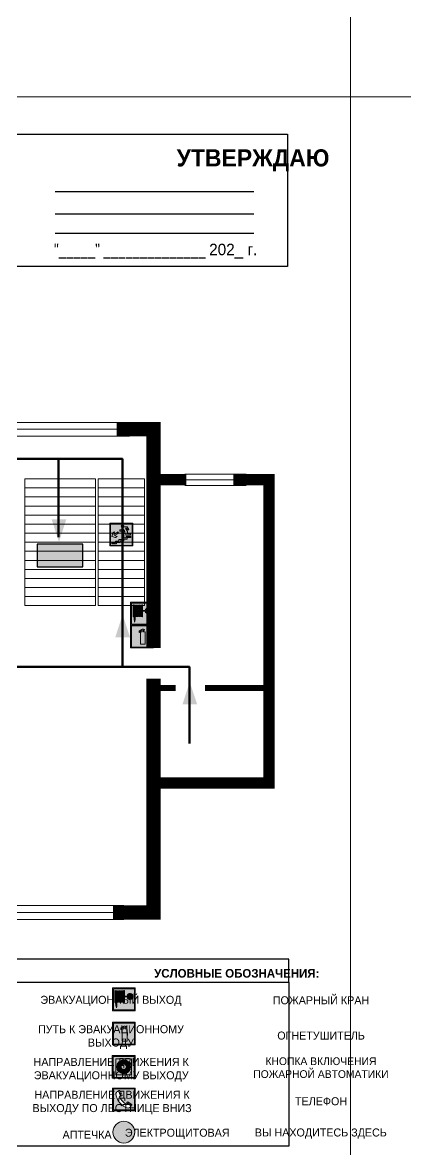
# Model space of a CAD drawing. Header units: millimetres. Extents: x 13114 to 67229, y 22859 to 38520.
# Drawn here: x 24287.1 to 24421, y 35579.5 to 35973.7 of the extents above; entities that cross this region are included whole.
import ezdxf

# ---------------------------------------------------------------- set-up
doc = ezdxf.new("R2010")
doc.units = ezdxf.units.MM
doc.layers.add('План_Штампы', color=7, linetype='Continuous')
doc.styles.add('обычный', font='arial.ttf')

# ---------------------------------------------------------------- blocks, each defined once
blk = doc.blocks.new('вниз 3')
at = {"lineweight": 0, "true_color": 0xffffff}
h = blk.add_hatch(color=7, dxfattribs=at)
h.dxf.hatch_style = 1
h.paths.add_polyline_path([(40997.5, -4475.69), (40997.25, -4475.28), (40995.76, -4476.15), (40995.97, -4475.23), (40995.39, -4475.56), (40995.05, -4476.83), (40996.33, -4477.17), (40996.91, -4476.83), (40996, -4476.55)], flags=0)
h.paths.add_polyline_path([(40999.81, -4473.95), (41000.22, -4473.95), (41000.64, -4474.67), (41001.03, -4474.43), (41000.46, -4473.49), (41000.42, -4473.49), (40999.43, -4473.49), (40998.68, -4473.92), (40998.68, -4474.57), (40997.88, -4474.57), (40997.88, -4475), (40999.14, -4475), (40999.14, -4474.43), (40999.14, -4474.38), (40999.59, -4475.15), (40998.72, -4475.67), (40998.72, -4477.06), (40999.24, -4477.06), (40999.24, -4475.96), (40999.95, -4475.56), (40999.95, -4476.43), (41001.61, -4476.43), (41001.61, -4475.88), (41000.47, -4475.88), (41000.47, -4475.12)], flags=0)
h.paths.add_polyline_path([(40999.2, -4473.24, 1), (40998.35, -4473.24, 1)], flags=0)
h.paths.add_polyline_path([(41000.46, -4477.26), (41001.69, -4477.26), (41001.69, -4476.84), (41000.03, -4476.84), (41000.03, -4477.39), (40998.78, -4477.39), (40998.78, -4477.95), (40997.53, -4477.95), (40997.53, -4478.5), (40996.29, -4478.5), (40996.29, -4479.06), (40995.05, -4479.06), (40995.05, -4479.48), (40995.29, -4479.48), (40996.72, -4479.48), (40996.72, -4478.92), (40997.97, -4478.92), (40997.97, -4478.36), (40999.2, -4478.36), (40999.2, -4477.81), (41000.46, -4477.81)], flags=0)
h.paths.add_polyline_path([(41002.37, -4472.17), (40994.37, -4472.17), (40994.37, -4480.17), (41002.37, -4480.17)])
h.paths.add_polyline_path([(41002.16, -4479.96), (40994.57, -4479.96), (40994.57, -4472.37), (41002.16, -4472.37)], flags=16)
h.paths.add_polyline_path([(41001.61, -4475.88), (41001.61, -4476.43), (40999.95, -4476.43), (40999.95, -4475.56), (40999.24, -4475.96), (40999.24, -4477.06), (40998.72, -4477.06), (40998.72, -4475.67), (40999.59, -4475.15), (40999.14, -4474.38), (40999.14, -4474.43), (40999.14, -4475), (40997.88, -4475), (40997.88, -4474.57), (40998.68, -4474.57), (40998.68, -4473.92), (40999.43, -4473.49), (41000.42, -4473.49), (41000.46, -4473.49), (41001.03, -4474.43), (41000.64, -4474.67), (41000.22, -4473.95), (40999.81, -4473.95), (41000.47, -4475.12), (41000.47, -4475.88)], flags=0)
h.paths.add_polyline_path([(41001.69, -4476.84), (41001.69, -4477.26), (41000.46, -4477.26), (41000.46, -4477.81), (40999.2, -4477.81), (40999.2, -4478.36), (40997.97, -4478.36), (40997.97, -4478.92), (40996.72, -4478.92), (40996.72, -4479.48), (40995.05, -4479.48), (40995.05, -4479.06), (40996.29, -4479.06), (40996.29, -4478.5), (40997.53, -4478.5), (40997.53, -4477.95), (40998.78, -4477.95), (40998.78, -4477.39), (41000.03, -4477.39), (41000.03, -4476.84)], flags=0)
h.paths.add_polyline_path([(40998.35, -4473.24, -1), (40999.2, -4473.24, -1)], flags=0)
h.paths.add_polyline_path([(40997.5, -4475.69), (40996, -4476.55), (40996.91, -4476.83), (40996.33, -4477.17), (40995.05, -4476.83), (40995.39, -4475.56), (40995.97, -4475.23), (40995.76, -4476.15), (40997.25, -4475.28)], flags=0)
at = {"lineweight": 0}
h = blk.add_hatch(color=126, dxfattribs=at)
h.dxf.hatch_style = 1
h.paths.add_polyline_path([(41002.16, -4472.37), (40994.57, -4472.37), (40994.57, -4479.96), (41002.16, -4479.96)])
h.paths.add_polyline_path([(40995.97, -4475.23), (40995.76, -4476.15), (40997.25, -4475.28), (40997.5, -4475.69), (40996, -4476.55), (40996.91, -4476.83), (40996.33, -4477.17), (40995.05, -4476.83), (40995.39, -4475.56)], flags=16)
h.paths.add_polyline_path([(40997.88, -4474.57), (40998.68, -4474.57), (40998.68, -4473.92), (40999.43, -4473.49), (41000.42, -4473.49), (41000.46, -4473.49), (41001.03, -4474.43), (41000.64, -4474.67), (41000.22, -4473.95), (40999.81, -4473.95), (41000.47, -4475.12), (41000.47, -4475.88), (41001.61, -4475.88), (41001.61, -4476.43), (40999.95, -4476.43), (40999.95, -4475.56), (40999.24, -4475.96), (40999.24, -4477.06), (40998.72, -4477.06), (40998.72, -4475.67), (40999.59, -4475.15), (40999.14, -4474.38), (40999.14, -4474.43), (40999.14, -4475), (40997.88, -4475)], flags=16)
h.paths.add_polyline_path([(40998.35, -4473.24, -1), (40999.2, -4473.24, -1)], flags=16)
h.paths.add_polyline_path([(40997.53, -4477.95), (40998.78, -4477.95), (40998.78, -4477.39), (41000.03, -4477.39), (41000.03, -4476.84), (41001.69, -4476.84), (41001.69, -4477.26), (41000.46, -4477.26), (41000.46, -4477.81), (40999.2, -4477.81), (40999.2, -4478.36), (40997.97, -4478.36), (40997.97, -4478.92), (40996.72, -4478.92), (40996.72, -4479.48), (40995.05, -4479.48), (40995.05, -4479.06), (40996.29, -4479.06), (40996.29, -4478.5), (40997.53, -4478.5)], flags=16)
at = {"lineweight": 0, "true_color": 0xffffff}
h = blk.add_hatch(color=7, dxfattribs=at)
h.dxf.hatch_style = 1
h.paths.add_polyline_path([(40999.2, -4473.24, 1), (40998.35, -4473.24, 1)])
h.paths.add_polyline_path([(40999.81, -4473.95), (41000.22, -4473.95), (41000.64, -4474.67), (41001.03, -4474.43), (41000.46, -4473.49), (41000.42, -4473.49), (40999.43, -4473.49), (40998.68, -4473.92), (40998.68, -4474.57), (40997.88, -4474.57), (40997.88, -4475), (40999.14, -4475), (40999.14, -4474.43), (40999.14, -4474.38), (40999.59, -4475.15), (40998.72, -4475.67), (40998.72, -4477.06), (40999.24, -4477.06), (40999.24, -4475.96), (40999.95, -4475.56), (40999.95, -4476.43), (41001.61, -4476.43), (41001.61, -4475.88), (41000.47, -4475.88), (41000.47, -4475.12)])
h.paths.add_polyline_path([(40999.2, -4477.81), (41000.46, -4477.81), (41000.46, -4477.26), (41001.69, -4477.26), (41001.69, -4476.84), (41000.03, -4476.84), (41000.03, -4477.39), (40998.78, -4477.39), (40998.78, -4477.95), (40997.53, -4477.95), (40997.53, -4478.5), (40996.29, -4478.5), (40996.29, -4479.06), (40995.05, -4479.06), (40995.05, -4479.48), (40995.29, -4479.48), (40996.72, -4479.48), (40996.72, -4478.92), (40997.97, -4478.92), (40997.97, -4478.36), (40999.2, -4478.36)])
h.paths.add_polyline_path([(40997.5, -4475.69), (40997.25, -4475.28), (40995.76, -4476.15), (40995.97, -4475.23), (40995.39, -4475.56), (40995.05, -4476.83), (40996.33, -4477.17), (40996.91, -4476.83), (40996, -4476.55)])
at = {"color": 126, "lineweight": 0}
for points in [[(40994.37, -4472.17), (41002.37, -4472.17), (41002.37, -4480.17), (40994.37, -4480.17)], [(40994.57, -4472.37), (41002.16, -4472.37), (41002.16, -4479.96), (40994.57, -4479.96)]]:
    blk.add_lwpolyline(points, close=True, dxfattribs=at)
for points in [[(40999.14, -4474.43), (40999.14, -4475), (40997.88, -4475), (40997.88, -4474.57), (40998.68, -4474.57), (40998.68, -4473.92), (40999.43, -4473.49), (41000.42, -4473.49), (41000.46, -4473.49), (41001.03, -4474.43), (41000.64, -4474.67), (41000.22, -4473.95), (40999.81, -4473.95), (41000.47, -4475.12), (41000.47, -4475.88), (41001.61, -4475.88), (41001.61, -4476.43), (40999.95, -4476.43), (40999.95, -4475.56), (40999.24, -4475.96), (40999.24, -4477.06), (40998.72, -4477.06), (40998.72, -4475.67), (40999.59, -4475.15), (40999.14, -4474.38), (40999.14, -4474.43)], [(40995.05, -4476.83), (40995.39, -4475.56), (40995.97, -4475.23), (40995.76, -4476.15), (40997.25, -4475.28), (40997.5, -4475.69), (40996, -4476.55), (40996.91, -4476.83), (40996.33, -4477.17), (40995.05, -4476.83)], [(40995.29, -4479.48), (40995.05, -4479.48), (40995.05, -4479.06), (40996.29, -4479.06), (40996.29, -4478.5), (40997.53, -4478.5), (40997.53, -4477.95), (40998.78, -4477.95), (40998.78, -4477.39), (41000.03, -4477.39), (41000.03, -4476.84), (41001.69, -4476.84), (41001.69, -4477.26), (41000.46, -4477.26), (41000.46, -4477.81), (40999.2, -4477.81), (40999.2, -4478.36), (40997.97, -4478.36), (40997.97, -4478.92), (40996.72, -4478.92), (40996.72, -4479.48), (40995.05, -4479.48)]]:
    blk.add_lwpolyline(points, dxfattribs=at)
blk.add_circle((40998.77, -4473.24), 0.426, dxfattribs=at)
blk = doc.blocks.new('A$C7B4425F7')
at = {"true_color": 0xffffff}
blk.add_hatch(color=7, dxfattribs=at).paths.add_polyline_path([(0, 0), (-16, 0), (-16, -8), (0, -8)])
h = blk.add_hatch(color=126)
h.paths.add_polyline_path([(-0.2, -0.2), (-15.8, -0.2), (-15.8, -7.8), (-0.2, -7.8)])
h.paths.add_polyline_path([(-11.76, -2.03), (-11.76, -3.66), (-11.17, -3.66, -0.568275), (-11.17, -6.18), (-12.58, -6.18), (-12.58, -2.03)], flags=16)
h.paths.add_polyline_path([(-13.33, -4.12, -0.495768), (-13.59, -6.18), (-15.03, -6.18), (-15.03, -2.03), (-13.59, -2.03, -0.487973)], flags=16)
h.paths.add_polyline_path([(-10.25, -2.03), (-9.48, -2.03), (-9.48, -6.18), (-10.25, -6.18)], flags=16)
h.paths.add_polyline_path([(-13.84, -3.69), (-14.24, -3.69), (-14.24, -3.03), (-13.9, -3.03, -0.692621)], flags=0)
h.paths.add_polyline_path([(-9.15, -2.03), (-8.4, -2.03), (-8.04, -3.07), (-7.68, -2.03), (-6.93, -2.03), (-7.64, -4.1), (-6.93, -6.18), (-7.68, -6.18), (-8.04, -5.14), (-8.4, -6.18), (-9.15, -6.18), (-8.44, -4.1)], flags=16)
h.paths.add_polyline_path([(-11.76, -4.46), (-11.42, -4.46, -0.692621), (-11.36, -5.12), (-11.76, -5.12)], flags=0)
h.paths.add_polyline_path([(-13.9, -5.2), (-14.24, -5.2), (-14.24, -4.55), (-13.84, -4.55, -0.708038)], flags=0)
edge = h.paths.add_edge_path(flags=16)
edge.add_ellipse((-5.51, -4.08), major_axis=(0, 2.05), ratio=0.586184, start_angle=0, end_angle=360)
edge = h.paths.add_edge_path(flags=0)
edge.add_ellipse((-5.51, -4.08), major_axis=(0, 1.14), ratio=0.454828, start_angle=0, end_angle=360)
h.paths.add_polyline_path([(-4.13, -4.96, 0.377264), (-3.48, -4.52, 0.0555), (-3.16, -2.03), (-1.66, -2.03), (-1.66, -4.96), (-0.96, -4.96), (-0.96, -7.01), (-1.75, -7.01), (-1.75, -6.18), (-3.3, -6.18), (-3.3, -7.02), (-4.13, -7.02)], flags=16)
h.paths.add_polyline_path([(-2.73, -2.91), (-2.28, -2.91), (-2.28, -4.96), (-3.05, -4.96, 0.079136)], flags=0)
at = {"color": 126}
blk.add_lwpolyline([(-16, -8), (0, -8), (0, 0), (-16, 0)], close=True, dxfattribs=at)
blk = doc.blocks.new('A$C37112FD5')
at = {"true_color": 0xf5f5ff}
h = blk.add_hatch(color=7, dxfattribs=at)
h.dxf.hatch_style = 1
h.paths.add_polyline_path([(12.8, -7.4), (0, -7.4), (0, -20.2), (12.8, -20.2)])
h.paths.add_polyline_path([(12.29, -7.91), (12.29, -19.69), (0.51, -19.69), (0.51, -7.91)], flags=16)
h.paths.add_polyline_path([(4.98, -9.04, -0.42597), (5.17, -9.22), (5.17, -12.25), (5.17, -15.29, -0.432244), (4.98, -15.47), (4.83, -15.47, -0.42597), (4.64, -15.29), (4.64, -12.25), (4.64, -9.22, -0.432244), (4.83, -9.04)], flags=0)
h.paths.add_polyline_path([(4.28, -9.22), (4.28, -12.25), (4.28, -15.29, -0.432244), (4.09, -15.47), (3.94, -15.47, -0.42597), (3.75, -15.29), (3.75, -12.25), (3.75, -9.22, -0.432244), (3.94, -9.04), (4.09, -9.04, -0.42597)], flags=0)
h.paths.add_polyline_path([(5.72, -9.04), (5.87, -9.04, -0.42597), (6.06, -9.22), (6.06, -12.25), (6.06, -15.29, -0.432244), (5.87, -15.47), (5.72, -15.47, -0.42597), (5.53, -15.29), (5.53, -12.25), (5.53, -9.22, -0.432244)], flags=0)
h.paths.add_polyline_path([(6.42, -8.9), (6.5, -8.9, -0.42597), (6.69, -9.08), (6.69, -12.03), (8.21, -12.03, -15.824349), (8.21, -12.47), (6.69, -12.47), (6.69, -15.42, -0.432244), (6.5, -15.6), (6.42, -15.6)], flags=0)
h.paths.add_polyline_path([(3.39, -9.22), (3.39, -12.25), (3.39, -15.29, -0.432244), (3.2, -15.47), (3.05, -15.47, -0.42597), (2.85, -15.29), (2.85, -12.25), (2.85, -9.22, -0.432244), (3.05, -9.04), (3.2, -9.04, -0.42597)], flags=0)
h.paths.add_polyline_path([(2.5, -9.22), (2.5, -16.71), (1.96, -16.71), (1.96, -9.22, -0.432244), (2.15, -9.04), (2.31, -9.04, -0.42597)], flags=0)
h.paths.add_polyline_path([(1.61, -8.9), (1.61, -15.6), (1.57, -15.6, -0.42597), (1.37, -15.42), (1.37, -12.03), (1.37, -9.09, -0.432244), (1.57, -8.9)], flags=0)
h.paths.add_polyline_path([(9.76, -10.81), (9.76, -12.03), (8.49, -12.03, -0.336371)], flags=0)
h.paths.add_polyline_path([(8.49, -12.47), (9.76, -12.47), (9.76, -13.7, -0.336371)], flags=0)
h.paths.add_polyline_path([(10.11, -10.81, -0.336371), (11.38, -12.03), (10.11, -12.03)], flags=0)
h.paths.add_polyline_path([(10.11, -12.47), (11.38, -12.47, -0.336371), (10.11, -13.7)], flags=0)
h.paths.add_polyline_path([(2.5, -16.84), (2.5, -17.05), (1.97, -17.05), (1.97, -16.84)], flags=0)
h.paths.add_polyline_path([(2.5, -17.24, -0.033778), (2.24, -18.6, -0.033778), (1.97, -17.24)], flags=0)
h = blk.add_hatch(color=242)
h.dxf.hatch_style = 1
h.paths.add_polyline_path([(12.29, -7.91), (0.51, -7.91), (0.51, -19.69), (12.29, -19.69)])
h.paths.add_polyline_path([(6.42, -15.6), (6.42, -8.9), (6.5, -8.9, -0.42597), (6.69, -9.08), (6.69, -12.03), (8.21, -12.03, -15.824349), (8.21, -12.47), (6.69, -12.47), (6.69, -15.42, -0.432244), (6.5, -15.6)], flags=16)
h.paths.add_polyline_path([(5.87, -15.47), (5.72, -15.47, -0.42597), (5.53, -15.29), (5.53, -12.25), (5.53, -9.22, -0.432244), (5.72, -9.04), (5.87, -9.04, -0.42597), (6.06, -9.22), (6.06, -12.25), (6.06, -15.29, -0.432244)], flags=16)
h.paths.add_polyline_path([(4.98, -15.47), (4.83, -15.47, -0.42597), (4.64, -15.29), (4.64, -12.25), (4.64, -9.22, -0.432244), (4.83, -9.04), (4.98, -9.04, -0.42597), (5.17, -9.22), (5.17, -12.25), (5.17, -15.29, -0.432244)], flags=16)
h.paths.add_polyline_path([(4.09, -15.47), (3.94, -15.47, -0.42597), (3.75, -15.29), (3.75, -12.25), (3.75, -9.22, -0.432244), (3.94, -9.04), (4.09, -9.04, -0.42597), (4.28, -9.22), (4.28, -12.25), (4.28, -15.29, -0.432244)], flags=16)
h.paths.add_polyline_path([(3.2, -15.47), (3.05, -15.47, -0.42597), (2.85, -15.29), (2.85, -12.25), (2.85, -9.22, -0.432244), (3.05, -9.04), (3.2, -9.04, -0.42597), (3.39, -9.22), (3.39, -12.25), (3.39, -15.29, -0.432244)], flags=16)
h.paths.add_polyline_path([(2.5, -17.05), (1.97, -17.05), (1.97, -16.84), (2.5, -16.84)], flags=16)
h.paths.add_polyline_path([(2.5, -17.24, -0.033778), (2.24, -18.6, -0.033778), (1.97, -17.24)], flags=16)
h.paths.add_polyline_path([(2.5, -16.71), (1.96, -16.71), (1.96, -9.22, -0.432244), (2.15, -9.04), (2.31, -9.04, -0.42597), (2.5, -9.22)], flags=16)
h.paths.add_polyline_path([(1.61, -15.6), (1.57, -15.6, -0.42597), (1.37, -15.42), (1.37, -12.03), (1.37, -9.09, -0.432244), (1.57, -8.9), (1.61, -8.9)], flags=16)
h.paths.add_polyline_path([(8.49, -12.47), (9.76, -12.47), (9.76, -13.7, -0.336371)], flags=0)
h.paths.add_polyline_path([(10.11, -13.7), (10.11, -12.47), (11.38, -12.47, -0.336371)], flags=0)
h.paths.add_polyline_path([(8.49, -12.03, -0.336371), (9.76, -10.81), (9.76, -12.03)], flags=0)
h.paths.add_polyline_path([(10.11, -12.03), (10.11, -10.81, -0.336371), (11.38, -12.03)], flags=0)
h = blk.add_hatch(color=7, dxfattribs=at)
h.dxf.hatch_style = 1
h.paths.add_polyline_path([(1.61, -8.9), (1.57, -8.9, 0.432244), (1.37, -9.09), (1.37, -12.03), (1.37, -15.42, 0.42597), (1.57, -15.6), (1.61, -15.6)])
h.paths.add_polyline_path([(2.5, -9.22, 0.42597), (2.31, -9.04), (2.15, -9.04, 0.432244), (1.96, -9.22), (1.96, -16.71), (2.5, -16.71)])
h.paths.add_polyline_path([(2.5, -16.84), (1.97, -16.84), (1.97, -17.05), (2.5, -17.05)])
h.paths.add_polyline_path([(2.5, -17.24), (1.97, -17.24, 0.033778), (2.24, -18.6, 0.033778)])
h.paths.add_polyline_path([(3.39, -12.25), (3.39, -9.22, 0.42597), (3.2, -9.04), (3.05, -9.04, 0.432244), (2.85, -9.22), (2.85, -12.25), (2.85, -15.29, 0.42597), (3.05, -15.47), (3.2, -15.47, 0.432244), (3.39, -15.29)])
h.paths.add_polyline_path([(4.28, -12.25), (4.28, -9.22, 0.42597), (4.09, -9.04), (3.94, -9.04, 0.432244), (3.75, -9.22), (3.75, -12.25), (3.75, -15.29, 0.42597), (3.94, -15.47), (4.09, -15.47, 0.432244), (4.28, -15.29)])
h.paths.add_polyline_path([(5.17, -12.25), (5.17, -9.22, 0.42597), (4.98, -9.04), (4.83, -9.04, 0.432244), (4.64, -9.22), (4.64, -12.25), (4.64, -15.29, 0.42597), (4.83, -15.47), (4.98, -15.47, 0.432244), (5.17, -15.29)])
h.paths.add_polyline_path([(6.06, -12.25), (6.06, -9.22, 0.42597), (5.87, -9.04), (5.72, -9.04, 0.432244), (5.53, -9.22), (5.53, -12.25), (5.53, -15.29, 0.42597), (5.72, -15.47), (5.87, -15.47, 0.432244), (6.06, -15.29)])
h.paths.add_polyline_path([(6.69, -12.47), (8.21, -12.47, 15.824349), (8.21, -12.03), (6.69, -12.03), (6.69, -9.08, 0.42597), (6.5, -8.9), (6.42, -8.9), (6.42, -15.6), (6.5, -15.6, 0.432244), (6.69, -15.42)])
h.paths.add_polyline_path([(8.49, -12.47), (9.76, -12.47), (9.76, -13.7, -0.336371)], flags=16)
h.paths.add_polyline_path([(8.49, -12.03, -0.336371), (9.76, -10.81), (9.76, -12.03)], flags=16)
h.paths.add_polyline_path([(10.11, -12.47), (11.38, -12.47, -0.336371), (10.11, -13.7)], flags=16)
h.paths.add_polyline_path([(10.11, -12.03), (10.11, -10.81, -0.336371), (11.38, -12.03)], flags=16)
h = blk.add_hatch(color=242)
h.dxf.hatch_style = 1
h.paths.add_polyline_path([(9.76, -10.81, 0.336371), (8.49, -12.03), (9.76, -12.03)])
h.paths.add_polyline_path([(10.11, -10.81), (10.11, -12.03), (11.38, -12.03, 0.336371)])
h.paths.add_polyline_path([(11.38, -12.47), (10.11, -12.47), (10.11, -13.7, 0.336371)])
h.paths.add_polyline_path([(9.76, -12.47), (8.49, -12.47, 0.336371), (9.76, -13.7)])
at = {"color": 242, "lineweight": 5}
for p, q in [((0, -20.2), (0, -7.4)), ((0, -7.4), (12.8, -7.4)), ((1.37, -12.03), (1.37, -9.08)), ((1.37, -12.03), (1.37, -15.42)), ((1.57, -8.9), (1.61, -8.9)), ((1.61, -8.9), (1.61, -15.6)), ((1.96, -16.71), (1.96, -9.22)), ((2.15, -9.04), (2.31, -9.04)), ((2.5, -16.71), (2.5, -9.22)), ((2.85, -12.25), (2.85, -9.22)), ((2.85, -12.25), (2.85, -15.29)), ((3.05, -9.04), (3.2, -9.04)), ((3.39, -12.25), (3.39, -9.22)), ((3.39, -12.25), (3.39, -15.29)), ((3.75, -12.25), (3.75, -9.22)), ((3.75, -12.25), (3.75, -15.29)), ((3.94, -9.04), (4.09, -9.04)), ((4.28, -12.25), (4.28, -9.22)), ((4.28, -12.25), (4.28, -15.29)), ((4.64, -12.25), (4.64, -9.22)), ((4.64, -12.25), (4.64, -15.29)), ((4.83, -9.04), (4.98, -9.04)), ((5.17, -12.25), (5.17, -9.22)), ((5.17, -12.25), (5.17, -15.29)), ((5.53, -12.25), (5.53, -9.22)), ((5.53, -12.25), (5.53, -15.29)), ((5.72, -9.04), (5.87, -9.04)), ((6.06, -12.25), (6.06, -9.22)), ((6.06, -12.25), (6.06, -15.29)), ((6.42, -8.9), (6.42, -15.6)), ((6.5, -8.9), (6.42, -8.9)), ((6.69, -12.03), (6.69, -9.08)), ((8.21, -12.03), (6.69, -12.03)), ((8.21, -12.47), (6.69, -12.47)), ((6.69, -12.47), (6.69, -15.42)), ((9.76, -12.03), (8.49, -12.03)), ((9.76, -12.47), (8.49, -12.47)), ((9.76, -10.81), (9.76, -12.03)), ((9.76, -12.47), (9.76, -13.7)), ((10.11, -10.81), (10.11, -12.03)), ((11.38, -12.03), (10.11, -12.03)), ((11.38, -12.47), (10.11, -12.47)), ((10.11, -12.47), (10.11, -13.7)), ((12.8, -20.2), (12.8, -7.4)), ((1.57, -15.6), (1.61, -15.6)), ((1.96, -16.71), (2.5, -16.71)), ((1.97, -16.84), (2.5, -16.84)), ((1.97, -17.05), (1.97, -16.84)), ((2.5, -17.05), (1.97, -17.05)), ((1.97, -17.24), (2.5, -17.24)), ((2.5, -16.84), (2.5, -17.05)), ((3.05, -15.47), (3.2, -15.47)), ((3.94, -15.47), (4.09, -15.47)), ((4.83, -15.47), (4.98, -15.47)), ((5.72, -15.47), (5.87, -15.47)), ((6.42, -15.6), (6.5, -15.6)), ((0, -20.2), (12.8, -20.2))]:
    blk.add_line(p, q, dxfattribs=at)
blk.add_lwpolyline([(0.51, -7.91), (12.29, -7.91), (12.29, -19.69), (0.51, -19.69)], close=True, dxfattribs=at)
for centre, radius, start, end in [((1.56, -9.09), 0.182, 87.10267, 180.60715), ((2.15, -9.22), 0.182, 87.10267, 180.60715), ((2.32, -9.22), 0.182, 359.39285, 92.89733), ((3.04, -9.22), 0.182, 87.10267, 180.60715), ((3.21, -9.22), 0.182, 359.39285, 92.89733), ((3.93, -9.22), 0.182, 87.10267, 180.60715), ((4.1, -9.22), 0.182, 359.39285, 92.89733), ((4.82, -9.22), 0.182, 87.10267, 180.60715), ((4.99, -9.22), 0.182, 359.39285, 92.89733), ((5.71, -9.22), 0.182, 87.10267, 180.60715), ((5.88, -9.22), 0.182, 359.39285, 92.89733), ((6.51, -9.09), 0.182, 359.39285, 92.89733), ((9.93, -12.25), 1.74, 187.23185, 172.76815), ((9.93, -12.25), 1.46, 96.99266, 171.35851), ((9.93, -12.25), 1.46, 188.64149, 263.00734), ((9.93, -12.25), 1.46, 8.64149, 83.00734), ((9.93, -12.25), 1.46, 276.99266, 351.35851), ((1.56, -15.42), 0.182, 179.39285, 272.89733), ((12.17, -15.98), 10.27, 187.04098, 194.7793), ((-7.7, -15.98), 10.27, 345.2207, 352.95902), ((3.04, -15.29), 0.182, 179.39285, 272.89733), ((3.21, -15.29), 0.182, 267.10267, 0.60715), ((3.93, -15.29), 0.182, 179.39285, 272.89733), ((4.1, -15.29), 0.182, 267.10267, 0.60715), ((4.82, -15.29), 0.182, 179.39285, 272.89733), ((4.99, -15.29), 0.182, 267.10267, 0.60715), ((5.71, -15.29), 0.182, 179.39285, 272.89733), ((5.88, -15.29), 0.182, 267.10267, 0.60715), ((6.51, -15.42), 0.182, 267.10267, 0.60715)]:
    blk.add_arc(centre, radius, start, end, dxfattribs=at)
blk = doc.blocks.new('A$C7B8C2D5B')
at = {"lineweight": 0}
h = blk.add_hatch(color=5, dxfattribs=at)
h.dxf.hatch_style = 1
h.paths.add_polyline_path([(1.4, -3.02, 1), (-2.11, -3.02, 1)])
at = {"color": 5, "lineweight": 0}
blk.add_circle((-0.36, -3.02), 1.75, dxfattribs=at)
blk = doc.blocks.new('A$C456E1F9C')
at = {"lineweight": 5}
h = blk.add_hatch(color=242, dxfattribs=at)
h.paths.add_polyline_path([(0.51, -1.47), (0.51, -13.26), (12.29, -13.26), (12.29, -1.47)])
h.paths.add_polyline_path([(5.42, -4.95, -0.254479), (4.78, -5.4), (3.52, -2.53, -0.209735), (4.23, -2.4)], flags=16)
h.paths.add_polyline_path([(8.53, -8.6), (10.87, -10.17), (10.54, -10.76), (8.03, -9.13, -0.192251)], flags=16)
h.paths.add_polyline_path([(4.61, -5.49, 0.005518), (3.87, -5.72, 0.128647), (7.49, -10.01, 0.00809), (7.83, -9.33), (10.47, -10.97, -0.16736), (8.99, -12.25, -0.327862), (1.95, -3.95, -0.166952), (3.36, -2.62)], flags=16)
at = {"color": 242, "lineweight": 5}
for p, q in [((0, -13.77), (0, -0.97)), ((12.8, -0.97), (0, -0.97)), ((4.61, -5.49), (3.36, -2.62)), ((3.52, -2.53), (4.78, -5.4)), ((4.23, -2.4), (5.42, -4.95)), ((12.8, -13.77), (12.8, -0.97)), ((7.83, -9.33), (10.47, -10.97)), ((8.03, -9.13), (10.54, -10.76)), ((10.81, -10.12), (8.53, -8.6)), ((10.54, -10.76), (10.8, -10.3)), ((10.8, -10.3), (10.81, -10.12)), ((0, -13.77), (12.8, -13.77))]:
    blk.add_line(p, q, dxfattribs=at)
blk.add_lwpolyline([(0.51, -1.47), (12.29, -1.47), (12.29, -13.26), (0.51, -13.26)], close=True, dxfattribs=at)
for centre, radius, start, end in [((4.59, -5.34), 2.99, 114.28453, 152.19739), ((11.12, -3.31), 9.19, 183.99153, 256.60086), ((4.02, -3.27), 0.891, 76.32839, 123.70924), ((14.98, -39.1), 35.17, 107.14873, 108.41345), ((13.86, -0.94), 11.08, 205.55365, 234.87622), ((4.68, -4.59), 0.824, 276.9621, 334.07228), ((-13.31, 0.8), 23.44, 332.54871, 334.40268), ((8.94, -9.5), 0.989, 114.40924, 157.93883), ((7.87, -9.46), 3, 291.92908, 329.9329)]:
    blk.add_arc(centre, radius, start, end, dxfattribs=at)
blk = doc.blocks.new('A$C54414219')
at = {"true_color": 0xffffff}
h = blk.add_hatch(color=7, dxfattribs=at)
h.paths.add_polyline_path([(2.39, -9.45), (2.39, -18.3), (11.23, -18.3), (11.23, -9.45)], flags=0)
h.paths.add_polyline_path([(10.71, -13.87, -1), (2.92, -13.87, -1)], flags=0)
h.paths.add_polyline_path([(8.3, -13.87, -1), (5.33, -13.87, -1)], flags=0)
h.paths.add_polyline_path([(0.41, -7.47), (0.41, -20.27), (13.21, -20.27), (13.21, -7.47)])
h.paths.add_polyline_path([(0.92, -19.77), (12.71, -19.77), (12.71, -7.98), (0.92, -7.98)], flags=16)
h.paths.add_polyline_path([(11.23, -9.45), (11.23, -18.3), (2.39, -18.3), (2.39, -9.45)], flags=0)
at = {"lineweight": 5}
h = blk.add_hatch(color=242, dxfattribs=at)
h.paths.add_polyline_path([(12.71, -7.98), (0.92, -7.98), (0.92, -19.77), (12.71, -19.77)])
h.paths.add_polyline_path([(11.23, -18.3), (2.39, -18.3), (2.39, -9.45), (11.23, -9.45)], flags=16)
h.paths.add_polyline_path([(10.71, -13.87, -1), (2.92, -13.87, -1)], flags=0)
h.paths.add_polyline_path([(8.3, -13.87, -1), (5.33, -13.87, -1)], flags=0)
at = {"true_color": 0xffffff}
h = blk.add_hatch(color=7, dxfattribs=at)
h.paths.add_polyline_path([(2.39, -9.45), (2.39, -18.3), (11.23, -18.3), (11.23, -9.45)])
h.paths.add_polyline_path([(10.71, -13.87, -1), (2.92, -13.87, -1)], flags=16)
h.paths.add_polyline_path([(8.3, -13.87, -1), (5.33, -13.87, -1)], flags=0)
at = {"lineweight": 5}
h = blk.add_hatch(color=242, dxfattribs=at)
h.paths.add_polyline_path([(2.92, -13.87, 1), (10.71, -13.87, 1)])
h.paths.add_polyline_path([(8.3, -13.87, -1), (5.33, -13.87, -1)], flags=16)
at = {"color": 242, "lineweight": 5}
for p, q in [((0.41, -20.27), (0.41, -7.47)), ((0.41, -7.47), (13.21, -7.47)), ((0.41, -7.47), (13.21, -7.47)), ((13.21, -20.27), (13.21, -7.47)), ((0.41, -20.27), (13.21, -20.27))]:
    blk.add_line(p, q, dxfattribs=at)
for points in [[(0.92, -7.98), (12.71, -7.98), (12.71, -19.77), (0.92, -19.77)], [(2.39, -9.45), (11.23, -9.45), (11.23, -18.3), (2.39, -18.3)]]:
    blk.add_lwpolyline(points, close=True, dxfattribs=at)
for radius in [3.89, 1.49]:
    blk.add_circle((6.81, -13.87), radius, dxfattribs=at)
blk = doc.blocks.new('A$C3AD82952')
at = {"true_color": 0xf5f5ff}
h = blk.add_hatch(color=7, dxfattribs=at)
h.dxf.hatch_style = 1
h.paths.add_polyline_path([(8.21, 8.73, 0.414214), (7.89, 9.05), (7.22, 9.05), (7.22, 9.92), (7.59, 9.92, 1), (7.57, 10.36), (7.22, 10.36), (7.22, 10.6), (6.43, 10.6), (6.43, 10.36), (6.01, 10.36), (4.74, 9.59), (4.74, 8.69), (4.98, 8.73), (4.98, 9.26), (6.12, 9.91), (6.43, 9.91), (6.43, 9.05), (5.76, 9.05, 0.414214), (5.44, 8.73), (5.44, 2.2), (8.21, 2.2)], flags=0)
h.paths.add_polyline_path([(12.8, 12.8), (0, 12.8), (0, 0), (12.8, 0)])
h.paths.add_polyline_path([(0.51, 12.29), (12.29, 12.29), (12.29, 0.51), (0.51, 0.51)], flags=16)
h.paths.add_polyline_path([(4.74, 9.59), (6.01, 10.36), (6.43, 10.36), (6.43, 10.6), (7.22, 10.6), (7.22, 10.36), (7.59, 10.36, -0.94586), (7.59, 9.92), (7.22, 9.92), (7.22, 9.05), (7.89, 9.05, -0.414214), (8.21, 8.73), (8.21, 2.2), (5.44, 2.2), (5.44, 8.73, -0.414214), (5.76, 9.05), (6.43, 9.05), (6.43, 9.91), (6.12, 9.91), (4.98, 9.26), (4.98, 8.73), (4.74, 8.69)], flags=0)
h = blk.add_hatch(color=242)
h.dxf.hatch_style = 1
h.paths.add_polyline_path([(12.29, 12.29), (0.51, 12.29), (0.51, 0.51), (12.29, 0.51)])
h.paths.add_polyline_path([(4.74, 8.69), (4.74, 9.59), (6.01, 10.36), (6.43, 10.36), (6.43, 10.6), (7.22, 10.6), (7.22, 10.36), (7.59, 10.36, -0.94586), (7.59, 9.92), (7.22, 9.92), (7.22, 9.05), (7.89, 9.05, -0.414214), (8.21, 8.73), (8.21, 2.2), (5.44, 2.2), (5.44, 8.73, -0.414214), (5.76, 9.05), (6.43, 9.05), (6.43, 9.91), (6.12, 9.91), (4.98, 9.26), (4.98, 8.73)], flags=16)
h = blk.add_hatch(color=7, dxfattribs=at)
h.dxf.hatch_style = 1
h.paths.add_polyline_path([(8.21, 8.73, 0.414214), (7.89, 9.05), (7.22, 9.05), (7.22, 9.92), (7.59, 9.92, 1), (7.57, 10.36), (7.22, 10.36), (7.22, 10.6), (6.43, 10.6), (6.43, 10.36), (6.01, 10.36), (4.74, 9.59), (4.74, 8.69), (4.98, 8.73), (4.98, 9.26), (6.12, 9.91), (6.43, 9.91), (6.43, 9.05), (5.76, 9.05, 0.414214), (5.44, 8.73), (5.44, 2.2), (8.21, 2.2)])
at = {"color": 242, "lineweight": 5}
for p, q in [((0, 0), (0, 12.8)), ((0, 12.8), (12.8, 12.8)), ((12.8, 0), (12.8, 12.8)), ((6.01, 10.36), (4.74, 9.59)), ((4.74, 9.59), (4.74, 8.69)), ((4.74, 8.69), (4.98, 8.73)), ((4.98, 9.26), (6.12, 9.91)), ((4.98, 8.73), (4.98, 9.26)), ((5.44, 2.2), (5.44, 8.73)), ((5.76, 9.05), (6.43, 9.05)), ((6.01, 10.36), (6.43, 10.36)), ((6.12, 9.91), (6.43, 9.91)), ((7.22, 10.6), (6.43, 10.6)), ((6.43, 10.6), (6.43, 10.36)), ((6.43, 9.91), (6.43, 9.05)), ((7.22, 10.36), (7.22, 10.6)), ((7.59, 10.36), (7.22, 10.36)), ((7.22, 9.05), (7.22, 9.92)), ((7.59, 9.92), (7.22, 9.92)), ((7.89, 9.05), (7.22, 9.05)), ((8.21, 2.2), (8.21, 8.73)), ((0, 0), (12.8, 0)), ((5.44, 2.2), (8.21, 2.2))]:
    blk.add_line(p, q, dxfattribs=at)
blk.add_lwpolyline([(0.51, 12.29), (12.29, 12.29), (12.29, 0.51), (0.51, 0.51)], close=True, dxfattribs=at)
for centre, radius, start, end in [((5.76, 8.73), 0.32, 90, 180), ((7.58, 10.14), 0.223, 273.18746, 86.81254), ((7.89, 8.73), 0.32, 0, 90)]:
    blk.add_arc(centre, radius, start, end, dxfattribs=at)

msp = doc.modelspace()

# ---------------------------------------------------------------- linework, layer by layer
at = {"color": 5, "lineweight": 0}
for points in [[(23801.83, 35947.74), (24401.83, 35947.74), (24401.83, 36342.74), (23801.83, 36342.74)], [(24401.83, 35947.74), (25001.83, 35947.74), (25001.83, 36342.74), (24401.83, 36342.74)], [(23801.83, 35552.74), (24401.83, 35552.74), (24401.83, 35947.74), (23801.83, 35947.74)], [(24401.83, 35552.74), (25001.83, 35552.74), (25001.83, 35947.74), (24401.83, 35947.74)]]:
    msp.add_lwpolyline(points, close=True, dxfattribs=at)
for points in [[(24284.77, 35934.64), (24379.78, 35934.64), (24379.78, 35888.44), (24284.77, 35888.44)], [(24236.45, 35638.02), (24380.21, 35638.02), (24380.21, 35646.07), (24236.45, 35646.07)], [(24236.45, 35638.02), (24380.21, 35638.02), (24380.21, 35580.62), (24236.45, 35580.62)]]:
    msp.add_lwpolyline(points, close=True)
for points in [[(24298.53, 35914.6), (24368.05, 35914.6)], [(24298.53, 35906.84), (24368.05, 35906.84)], [(24298.53, 35900.05), (24368.05, 35900.05)]]:
    msp.add_lwpolyline(points)
at = {"lineweight": 0}
for points in [[(24108.93, 35833.81), (24324.07, 35833.81)], [(24109.58, 35831.43), (24324.73, 35831.43)], [(24109.35, 35829.04), (24324.5, 35829.04)], [(24343.92, 35815.72), (24365.36, 35815.72)], [(24343.9, 35811.82), (24365.34, 35811.82)], [(24344.43, 35813.77), (24365.87, 35813.77)], [(23881.53, 35664.87), (24322.54, 35664.87)], [(23881.74, 35662.4), (24322.75, 35662.4)], [(23881.53, 35659.95), (24322.54, 35659.95)]]:
    msp.add_lwpolyline(points, dxfattribs=at)
at = {"lineweight": 100, "const_width": 5}
for points in [[(24320.03, 35831.43), (24332.94, 35831.43), (24332.94, 35754.93)], [(24332.94, 35744.13), (24332.94, 35662.4), (24318.8, 35662.4)]]:
    msp.add_lwpolyline(points, dxfattribs=at)
at = {"color": 126, "lineweight": 100, "true_color": 0x008754}
for points in [[(24279.38, 35748.28), (24279.38, 35821.04), (24299.75, 35821.04), (24299.75, 35793.67)], [(24299.75, 35821.04), (24322.04, 35821.04), (24322.04, 35748.28)], [(23857.93, 35801.84), (23857.93, 35748.28), (24345.5, 35748.28), (24345.5, 35721.48)]]:
    msp.add_lwpolyline(points, dxfattribs=at)
at = {"lineweight": 0}
for points, const_width in [([(24332.32, 35707.68), (24373.3, 35707.68), (24373.3, 35813.77), (24360.88, 35813.77)], 4), ([(24344.43, 35813.77), (24333.56, 35813.77)], 4), ([(24332.16, 35740.92), (24340.61, 35740.92)], 2), ([(24350.97, 35740.92), (24373.07, 35740.92)], 2)]:
    msp.add_lwpolyline(points, dxfattribs=dict(at, const_width=const_width))
for points in [[(24287.92, 35810.91), (24312.58, 35810.91), (24312.58, 35814.08), (24287.92, 35814.08)], [(24287.92, 35807.75), (24312.58, 35807.75), (24312.58, 35810.91), (24287.92, 35810.91)], [(24313.55, 35810.91), (24329.76, 35810.91), (24329.76, 35814.08), (24313.55, 35814.08)], [(24313.55, 35807.75), (24329.76, 35807.75), (24329.76, 35810.91), (24313.55, 35810.91)], [(24287.92, 35804.58), (24312.58, 35804.58), (24312.58, 35807.75), (24287.92, 35807.75)], [(24313.55, 35804.58), (24329.76, 35804.58), (24329.76, 35807.75), (24313.55, 35807.75)], [(24287.92, 35801.41), (24312.58, 35801.41), (24312.58, 35804.58), (24287.92, 35804.58)], [(24313.55, 35801.41), (24329.76, 35801.41), (24329.76, 35804.58), (24313.55, 35804.58)], [(24287.92, 35798.24), (24312.58, 35798.24), (24312.58, 35801.41), (24287.92, 35801.41)], [(24313.55, 35798.24), (24329.76, 35798.24), (24329.76, 35801.41), (24313.55, 35801.41)], [(24287.92, 35795.08), (24312.58, 35795.08), (24312.58, 35798.24), (24287.92, 35798.24)], [(24287.92, 35791.91), (24312.58, 35791.91), (24312.58, 35795.08), (24287.92, 35795.08)], [(24313.55, 35795.08), (24329.76, 35795.08), (24329.76, 35798.24), (24313.55, 35798.24)], [(24313.55, 35791.91), (24329.76, 35791.91), (24329.76, 35795.08), (24313.55, 35795.08)], [(24287.92, 35788.74), (24312.58, 35788.74), (24312.58, 35791.91), (24287.92, 35791.91)], [(24313.55, 35788.74), (24329.76, 35788.74), (24329.76, 35791.91), (24313.55, 35791.91)], [(24287.92, 35785.57), (24312.58, 35785.57), (24312.58, 35788.74), (24287.92, 35788.74)], [(24313.55, 35785.57), (24329.76, 35785.57), (24329.76, 35788.74), (24313.55, 35788.74)], [(24287.92, 35782.41), (24312.58, 35782.41), (24312.58, 35785.57), (24287.92, 35785.57)], [(24313.55, 35782.41), (24329.76, 35782.41), (24329.76, 35785.57), (24313.55, 35785.57)], [(24287.92, 35779.24), (24312.58, 35779.24), (24312.58, 35782.41), (24287.92, 35782.41)], [(24287.92, 35776.07), (24312.58, 35776.07), (24312.58, 35779.24), (24287.92, 35779.24)], [(24313.55, 35779.24), (24329.76, 35779.24), (24329.76, 35782.41), (24313.55, 35782.41)], [(24313.55, 35776.07), (24329.76, 35776.07), (24329.76, 35779.24), (24313.55, 35779.24)], [(24287.92, 35772.9), (24312.58, 35772.9), (24312.58, 35776.07), (24287.92, 35776.07)], [(24313.55, 35772.9), (24329.76, 35772.9), (24329.76, 35776.07), (24313.55, 35776.07)], [(24287.92, 35769.74), (24312.58, 35769.74), (24312.58, 35772.9), (24287.92, 35772.9)], [(24313.55, 35769.74), (24329.76, 35769.74), (24329.76, 35772.9), (24313.55, 35772.9)]]:
    msp.add_lwpolyline(points, close=True, dxfattribs=at)
at = {"layer": 'План_Штампы', "color": 126, "true_color": 0x008754}
for points in [[(24297.28, 35799.93), (24302.42, 35799.92), (24299.87, 35792.04)], [(24324.7, 35758.68), (24319.56, 35758.7), (24322.11, 35766.57)], [(24348.18, 35735.15), (24343.04, 35735.17), (24345.59, 35743.04)]]:
    msp.add_solid(points, dxfattribs=at)

# ---------------------------------------------------------------- block references
at = {"color": 126, "true_color": 0x008754}
msp.add_blockref('вниз 3', (-16676.7, 40270.79), dxfattribs=at)
for name, p, xscale, yscale, zscale in [('A$C37112FD5', (24324.91, 35775.55), 0.6249984004534781, 0.6249984004534781, 0.6249984004534781), ('A$C3AD82952', (24324.91, 35754.93), 0.625, 0.625, 0.625), ('A$C37112FD5', (24318.55, 35640.64), 0.6249984004534781, 0.6249984004534781, 0.6249984004534781), ('A$C3AD82952', (24318.55, 35616.03), 0.625, 0.625, 0.625), ('A$C54414219', (24318.24, 35617.04), 0.625, 0.625, 0.625), ('A$C456E1F9C', (24318.55, 35601.57), 0.625, 0.625, 0.625), ('A$C7B8C2D5B', (24323.32, 35592.11), 2.177419353276491, 2.177419353276491, 2.177419353276491)]:
    msp.add_blockref(name, p, dxfattribs=dict(xscale=xscale, yscale=yscale, zscale=zscale))
at = {"layer": 'План_Штампы'}
msp.add_blockref('A$C7B4425F7', (24308.18, 35791.26), dxfattribs=at)

# ---------------------------------------------------------------- texts
at = {"lineweight": 0, "attachment_point": 5, "style": 'обычный'}
for s, insert, char_height, width in [('\\pi-18,l18,t18;{\\fProxima Nova Rg|b1|i0|c204|p2;УТВЕРЖДАЮ\\H1.1997x; }', (24367.72, 35925.52), 6, 126.6484), ('{\\fArial Narrow|b0|i0|c204|p34;"_____" ______________ \\fProxima Nova Rg|b0|i0|c204|p2;202_ г. }', (24333.68, 35893.76), 4, 78.6503), ('{\\fProxima Nova Rg|b1|i0|c204|p2;УСЛОВНЫЕ ОБОЗНАЧЕНИЯ:\\H1.1997x; }', (24362.03, 35641.08), 3, 175.1736), ('\\pi-8.4,l8.4,t8.4;{\\fProxima Nova Rg|b0|i0|c204|p2;ЭВАКУАЦИОННЫЙ ВЫХОД\\H1.6404x; }', (24318.03, 35631.42), 2.8, 126.6484), ('\\pi-8.4,l8.4,t8.4;{\\fProxima Nova Rg|b0|i0|c204|p2;ПОЖАРНЫЙ КРАН\\H1.6404x; }', (24391.49, 35631.65), 2.8, 126.6484), ('\\pi-8.4,l8.4,t8.4;{\\fProxima Nova Rg|b0|i0|c204|p2;ПУТЬ К ЭВАКУАЦИОННОМУ \\PВЫХОДУ }', (24318.04, 35618.81), 2.8, 126.6484), ('\\pi-8.4,l8.4,t8.4;{\\fProxima Nova Rg|b0|i0|c204|p2;ОГНЕТУШИТЕЛЬ\\H1.1997x; }', (24391.51, 35619.3), 2.8, 126.6484), ('\\pi-8.4,l8.4,t8.4;{\\fProxima Nova Rg|b0|i0|c204|p2;НАПРАВЛЕНИЕ ДВИЖЕНИЯ К \\PЭВАКУАЦИОННОМУ ВЫХОДУ}', (24318.13, 35607.36), 2.8, 126.6484), ('\\pi-8.1,l8.1,t8.1;{\\fProxima Nova Rg|b0|i0|c204|p2;КНОПКА ВКЛЮЧЕНИЯ\\PПОЖАРНОЙ АВТОМАТИКИ}', (24391.46, 35608.08), 2.7, 126.6484), ('\\pi-8.4,l8.4,t8.4;{\\fProxima Nova Rg|b0|i0|c204|p2;НАПРАВЛЕНИЕ ДВИЖЕНИЯ К \\PВЫХОДУ ПО ЛЕСТНИЦЕ ВНИЗ}', (24318.42, 35595.88), 2.8, 126.6484), ('\\pi-8.4,l8.4,t8.4;{\\fProxima Nova Rg|b0|i0|c204|p2;ТЕЛЕФОН\\H1.1997x; }', (24391.5, 35596.32), 2.8, 126.6484), ('\\pi-8.4,l8.4,t8.4;{\\fProxima Nova Rg|b0|i0|c204|p2;АПТЕЧКА\\H1.1667x; }', (24309.69, 35584.66), 2.8, 126.6484), ('\\pi-8.4,l8.4,t8.4;{\\fProxima Nova Rg|b0|i0|c204|p2;ЭЛЕКТРОЩИТОВАЯ\\H1.1997x; }', (24341.21, 35584.93), 2.8, 126.6484), ('\\pi-8.4,l8.4,t8.4;{\\fProxima Nova Rg|b0|i0|c204|p2;ВЫ НАХОДИТЕСЬ ЗДЕСЬ\\H1.1997x; }', (24391.43, 35585.01), 2.8, 126.6484)]:
    msp.add_mtext(s, dxfattribs=dict(at, insert=insert, char_height=char_height, width=width))

doc.saveas('drawing.dxf')
